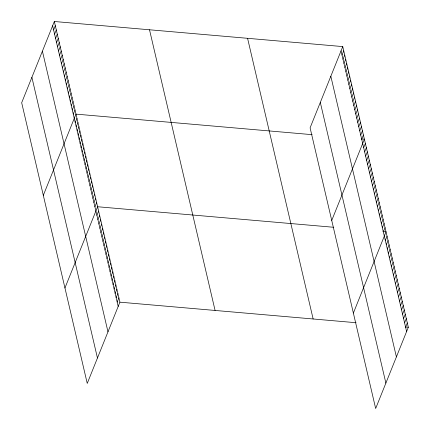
<?xml version="1.0" encoding="UTF-8"?>
<svg xmlns="http://www.w3.org/2000/svg" width="430" height="430" viewBox="0 0 430 430"><rect width="100%" height="100%" fill="white"/><g stroke="black" fill="none" stroke-linecap="round" stroke-linejoin="round"><path stroke-width="0.64" d="M54.336 21.5L21.677 102.738L87.247 383.41L119.9 302.172L54.336 21.5L342.753 46.59L408.323 327.262L375.664 408.5L310.1 127.828L342.753 46.59M53.605 29.976L55.319 25.709M54.588 34.185L56.303 29.923M55.572 38.394L57.287 34.131M56.556 42.602L58.27 38.34M57.539 46.816L59.254 42.548M58.523 51.025L60.232 46.762M59.507 55.233L61.216 50.971M60.49 59.442L62.199 55.18M61.474 63.656L63.183 59.388M62.457 67.865L64.167 63.602M63.436 72.073L65.15 67.811M64.419 76.287L66.134 72.02M65.403 80.496L67.118 76.228M66.387 84.705L68.101 80.442M67.37 88.913L69.085 84.651M68.354 93.127L70.069 88.859M69.337 97.336L71.052 93.073M70.321 101.544L72.036 97.282M71.305 105.753L73.019 101.491M72.288 109.967L74.003 105.699M73.272 114.176L74.987 109.913M43.312 195.36L75.97 114.122L312.137 134.665M75.239 122.593L76.954 118.331M76.223 126.807L77.938 122.539M77.206 131.016L78.921 126.753M78.19 135.224L79.905 130.962M79.174 139.438L80.888 135.17M80.157 143.647L81.872 139.379M81.141 147.855L82.856 143.593M82.125 152.064L83.839 147.802M83.108 156.278L84.823 152.01M84.092 160.487L85.806 156.224M85.075 164.695L86.79 160.433M86.059 168.904L87.774 164.642M87.043 173.118L88.757 168.85M88.026 177.327L89.741 173.064M89.01 181.535L90.725 177.273M89.994 185.744L91.708 181.481M90.977 189.958L92.692 185.69M91.961 194.166L93.675 189.904M92.944 198.375L94.659 194.113M93.928 202.589L95.643 198.321M94.912 206.798L96.626 202.535M64.951 287.982L97.61 206.744L333.777 227.287M96.906 215.344L98.62 211.082M97.922 219.682L99.636 215.419M98.938 224.019L100.647 219.757M99.948 228.357L101.663 224.095M100.964 232.695L102.673 228.432M101.974 237.032L103.689 232.77M102.99 241.37L104.705 237.107M104.001 245.707L105.716 241.445M105.017 250.045L106.731 245.783M106.027 254.383L107.742 250.12M107.043 258.72L108.758 254.458M108.054 263.058L109.768 258.796M109.069 267.396L110.784 263.133M110.08 271.733L111.795 267.471M111.096 276.071L112.81 271.808M112.106 280.408L113.821 276.146M113.122 284.746L114.837 280.484M114.133 289.084L115.847 284.821M115.149 293.421L116.863 289.159M116.159 297.759L117.874 293.496M117.175 302.096L118.89 297.834M342.022 55.067L343.737 50.799M343.006 59.276L344.72 55.013M343.989 63.484L345.704 59.222M344.973 67.698L346.688 63.43M345.957 71.907L347.671 67.644M346.94 76.115L348.655 71.853M347.924 80.324L349.638 76.062M348.907 84.538L350.622 80.27M349.891 88.747L351.606 84.484M350.875 92.955L352.589 88.693M351.858 97.164L353.573 92.901M352.842 101.378L354.556 97.11M353.825 105.587L355.54 101.324M354.809 109.795L356.524 105.533M355.793 114.009L357.507 109.741M356.776 118.218L358.491 113.95M357.76 122.426L359.475 118.164M358.744 126.635L360.458 122.373M359.727 130.849L361.442 126.581M360.711 135.058L362.425 130.795M361.694 139.266L363.409 135.004M331.734 220.45L364.393 139.213L361.281 138.944M363.662 147.689L365.376 143.421M364.645 151.898L366.36 147.635M365.629 156.106L367.344 151.844M366.613 160.315L368.327 156.052M367.596 164.529L369.311 160.261M368.58 168.737L370.294 164.475M369.563 172.946L371.278 168.684M370.547 177.16L372.262 172.892M371.531 181.369L373.245 177.101M372.514 185.577L374.229 181.315M373.498 189.786L375.213 185.524M374.482 194L376.196 189.732M375.465 198.208L377.18 193.946M376.449 202.417L378.163 198.155M377.433 206.626L379.147 202.363M378.416 210.84L380.131 206.572M379.4 215.048L381.114 210.786M380.383 219.257L382.098 214.995M381.367 223.466L383.082 219.203M382.351 227.68L384.065 223.412M383.334 231.888L385.049 227.626M353.374 313.072L386.033 231.834L382.92 231.566M385.328 240.434L387.043 236.172M386.344 244.772L388.059 240.51M387.355 249.11L389.069 244.847M388.371 253.447L390.085 249.185M389.381 257.785L391.096 253.523M390.397 262.123L392.112 257.86M391.408 266.46L393.122 262.198M392.423 270.798L394.138 266.536M393.434 275.135L395.148 270.873M394.45 279.473L396.164 275.211M395.46 283.811L397.175 279.548M396.476 288.148L398.191 283.886M397.492 292.486L399.201 288.224M398.502 296.824L400.217 292.561M399.518 301.161L401.228 296.899M400.529 305.499L402.243 301.237M401.545 309.837L403.259 305.574M402.555 314.174L404.27 309.912M403.571 318.512L405.286 314.249M404.582 322.849L406.296 318.587M405.597 327.187L407.312 322.925M119.9 302.172L356.067 322.715M405.216 326.993L408.323 327.262M341.038 50.853L406.608 331.525M330.831 76.255L396.401 356.927M320.307 102.426L385.877 383.098M247.578 38.313L313.142 318.985M149.511 29.783L215.081 310.449M52.621 25.762L118.191 306.434M42.409 51.165L107.978 331.836M31.89 77.335L97.454 358.007"/></g></svg>
